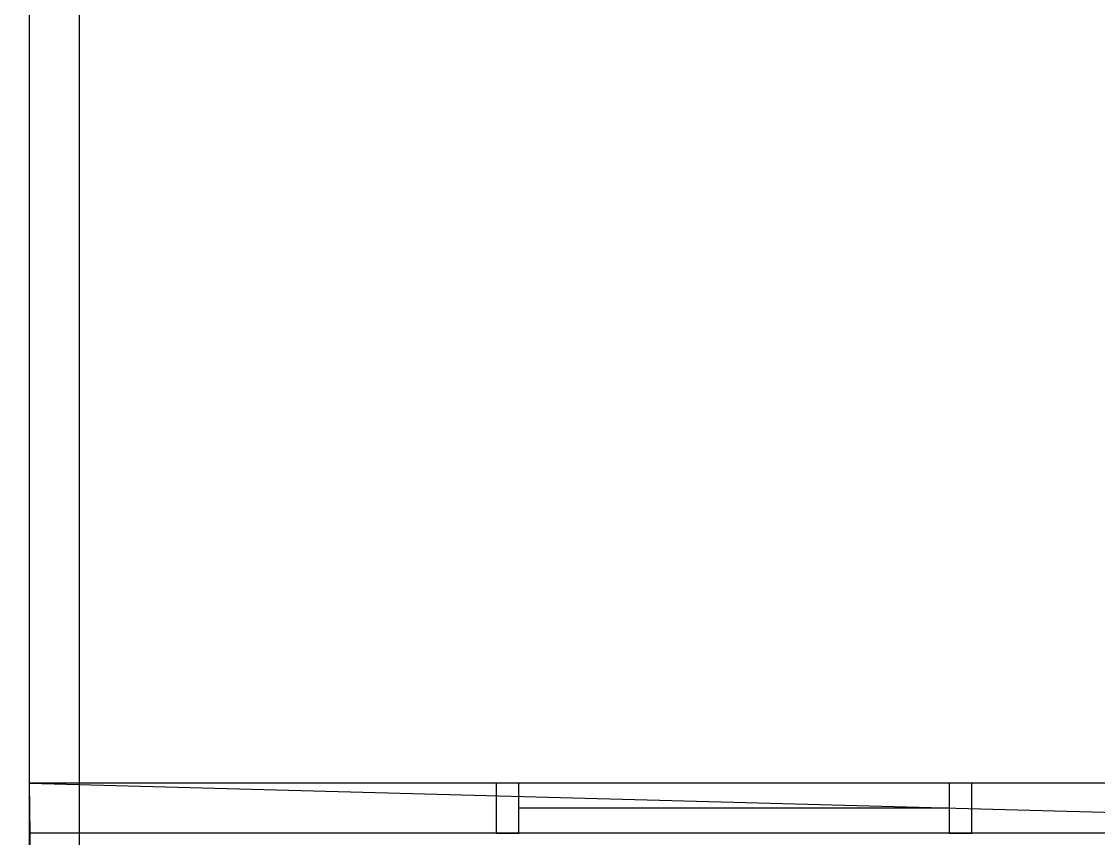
# Model space of a CAD drawing. Header units: inches. Extents: x -86408137 to 595769, y 1041006 to 3160331.
# Drawn here: x 398245 to 400623, y 1093502 to 1095306 of the extents above; entities that cross this region are included whole.
import ezdxf

# ---------------------------------------------------------------- set-up
doc = ezdxf.new("R2010")
doc.units = ezdxf.units.IN
doc.header["$MEASUREMENT"] = 0
for name, color, linetype in [('partition', 8, 'Continuous'), ('ventilation', 4, 'Continuous'), ('WIN', 9, 'Continuous')]:
    doc.layers.add(name, color=color, linetype=linetype)

msp = doc.modelspace()

# ---------------------------------------------------------------- linework, layer by layer
at = {"layer": 'partition'}
for p, q in [((398262.7, 1092684.1), (398262.7, 1095994.1)), ((398372.7, 1092684.1), (398372.7, 1095994.1)), ((399292.7, 1093624.1), (398262.7, 1093624.1)), ((401242.7, 1093624.1), (400342.7, 1093624.1)), ((398372.7, 1093514.1), (398262.7, 1093514.1)), ((399292.7, 1093514.1), (398262.7, 1093514.1)), ((401242.7, 1093514.1), (400342.7, 1093514.1))]:
    msp.add_line(p, q, dxfattribs=at)
at = {"layer": 'ventilation'}
msp.add_lwpolyline([(397117.7, 1074477.4), (397117.7, 1074644.1), (400222.7, 1074644.1), (400222.7, 1077644.1), (400297.7, 1085209.1), (398372.7, 1085209.1), (398262.7, 1093624.1), (402352.7, 1093514.1), (402352.7, 1095301.2)], dxfattribs=at)
at = {"layer": 'WIN'}
for p, q in [((400342.7, 1093624.1), (399292.7, 1093624.1)), ((400292.7, 1093569.1), (399342.7, 1093569.1)), ((400342.7, 1093514.1), (399292.7, 1093514.1))]:
    msp.add_line(p, q, dxfattribs=at)
for points in [[(399292.7, 1093624.1), (399292.7, 1093514.1), (399342.7, 1093514.1), (399342.7, 1093624.1)], [(400292.7, 1093624.1), (400292.7, 1093514.1), (400342.7, 1093514.1), (400342.7, 1093624.1)]]:
    msp.add_lwpolyline(points, close=True, dxfattribs=at)

doc.saveas('drawing.dxf')
